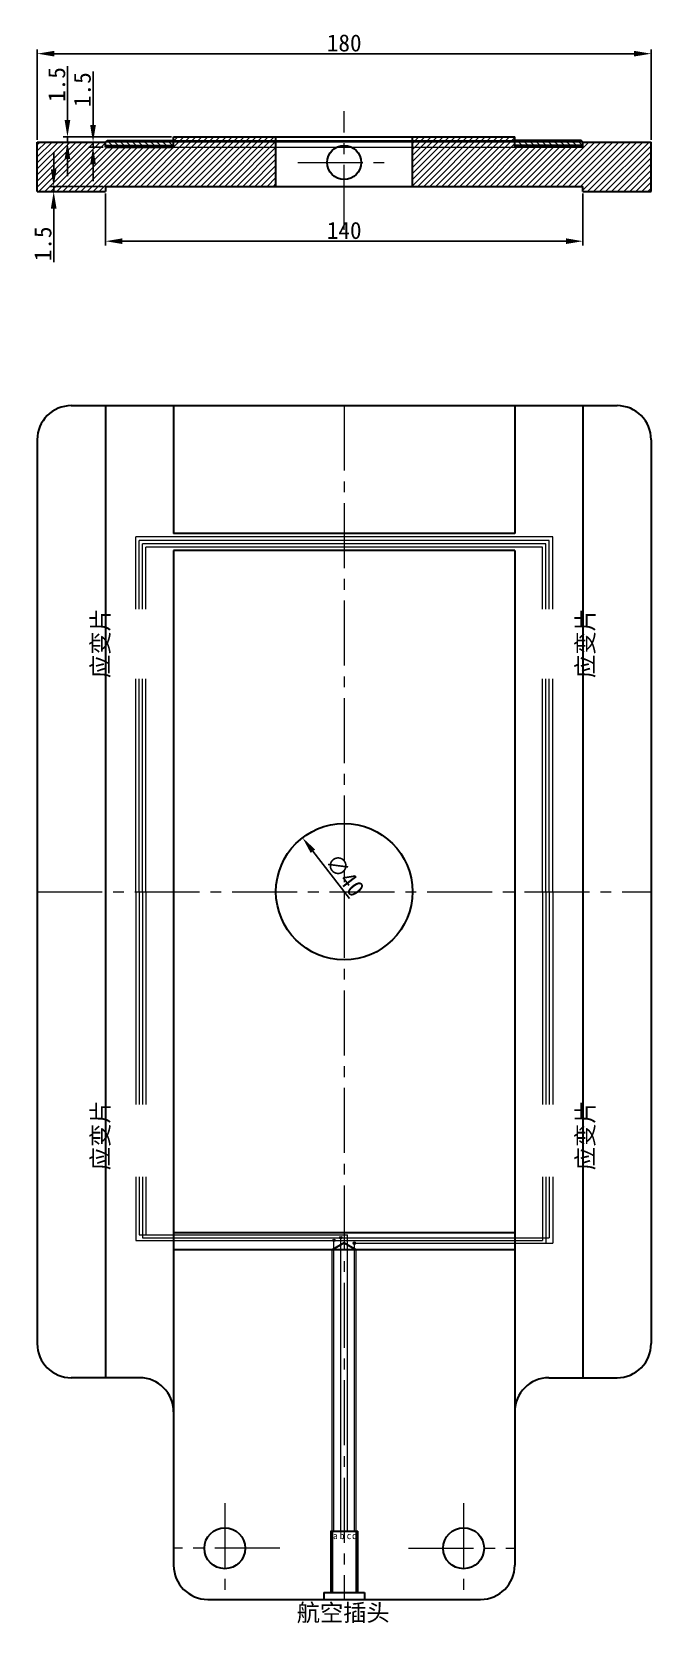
# Model space of a CAD drawing. Header units: inches. Extents: x -20 to 18950, y -1047 to 2551.
# Drawn here: x 15963.6 to 16145.2, y -967.9 to -501.3 of the extents above; entities that cross this region are included whole.
import ezdxf

# ---------------------------------------------------------------- set-up
doc = ezdxf.new("R2010")
doc.units = ezdxf.units.IN
doc.header["$MEASUREMENT"] = 0
doc.header["$PDSIZE"] = -5
doc.linetypes.add('CENTER2', pattern=[28.574999, 19.049999, -3.175, 3.175, -3.175])
doc.layers.get('0').update_dxf_attribs({"lineweight": 30})
doc.layers.get('Defpoints').update_dxf_attribs({"lineweight": 18})
for name, color, linetype, lineweight in [('10', 7, 'Continuous', 18), ('cen', 1, 'CENTER2', 20), ('dim', 5, 'Continuous', 20), ('hat', 3, 'Continuous', 20)]:
    doc.layers.add(name, color=color, linetype=linetype, lineweight=lineweight)
doc.styles.add('1', font='')
doc.styles.get("Standard").update_dxf_attribs({"font": ''})
doc.styles.get('1').set_extended_font_data('宋体')
doc.styles.get('Standard').set_extended_font_data('宋体')
doc.dimstyles.new('ISO-25', dxfattribs={"dimtxt": 5, "dimasz": 5, "dimexe": 1.25, "dimexo": 0.625, "dimtad": 1, "dimdsep": 46, "dimtxsty": 'Standard', "dimcen": 2.5, "dimdle": 10, "dimadec": 0, "dimazin": 0, "dimtfac": 1, "dimtmove": 0, "dimatfit": 3, "dimfxl": 1, "dimtolj": 1, "dimarcsym": 0})

# ---------------------------------------------------------------- blocks, each defined once
blk = doc.blocks.new('*D147')
at = {"layer": 'Defpoints', "color": 0, "transparency": 16777216}
for p in [(16042.98, -737.6), (16067.44, -769.25)]:
    blk.add_point(p, dxfattribs=at)
at = {"layer": 'dim', "color": 0, "linetype": 'Continuous', "lineweight": -2, "transparency": 16777216}
blk.add_line((16056.78, -755.45), (16046.04, -741.55), dxfattribs=at)
at = {"layer": 'dim', "color": 0, "transparency": 16777216}
blk.add_solid([(16046.7, -741.04), (16045.38, -742.06), (16042.98, -737.6)], dxfattribs=at)
at = {"layer": 'dim', "color": 0, "transparency": 16777216, "insert": (16055.41, -748.57), "char_height": 5, "attachment_point": 5, "rotation": 307.6865}
blk.add_mtext('\\A1;∅40', dxfattribs=at)
blk = doc.blocks.new('*D148')
at = {"layer": 'Defpoints', "color": 0, "transparency": 16777216}
for p in [(16145.21, -507.73), (15965.21, -533.64), (16145.21, -533.64)]:
    blk.add_point(p, dxfattribs=at)
at = {"layer": 'dim', "color": 0, "linetype": 'Continuous', "lineweight": -2, "transparency": 16777216}
for p, q in [((15965.21, -533.01), (15965.21, -506.48)), ((15970.21, -507.73), (16140.21, -507.73)), ((16145.21, -533.01), (16145.21, -506.48))]:
    blk.add_line(p, q, dxfattribs=at)
at = {"layer": 'dim', "color": 0, "transparency": 16777216}
for points in [[(15970.21, -506.9), (15970.21, -508.56), (15965.21, -507.73)], [(16140.21, -506.9), (16140.21, -508.56), (16145.21, -507.73)]]:
    blk.add_solid(points, dxfattribs=at)
at = {"layer": 'dim', "color": 0, "transparency": 16777216, "insert": (16055.21, -504.61), "char_height": 5, "attachment_point": 5}
blk.add_mtext('\\A1;180', dxfattribs=at)
blk = doc.blocks.new('*D149')
at = {"layer": 'Defpoints', "color": 0, "transparency": 16777216}
for p in [(15985.21, -548.14), (16125.21, -548.14), (16125.21, -562.71)]:
    blk.add_point(p, dxfattribs=at)
at = {"layer": 'dim', "color": 0, "linetype": 'Continuous', "lineweight": -2, "transparency": 16777216}
for p, q in [((15985.21, -548.76), (15985.21, -563.96)), ((16125.21, -548.76), (16125.21, -563.96)), ((15990.21, -562.71), (16120.21, -562.71))]:
    blk.add_line(p, q, dxfattribs=at)
at = {"layer": 'dim', "color": 0, "transparency": 16777216}
for points in [[(15990.21, -561.87), (15990.21, -563.54), (15985.21, -562.71)], [(16120.21, -561.87), (16120.21, -563.54), (16125.21, -562.71)]]:
    blk.add_solid(points, dxfattribs=at)
at = {"layer": 'dim', "color": 0, "transparency": 16777216, "insert": (16055.21, -559.58), "char_height": 5, "attachment_point": 5}
blk.add_mtext('\\A1;140', dxfattribs=at)
blk = doc.blocks.new('*D150')
at = {"layer": 'Defpoints', "color": 0, "transparency": 16777216}
for p in [(15970.04, -546.64), (15985.21, -546.64), (15985.21, -548.14)]:
    blk.add_point(p, dxfattribs=at)
at = {"layer": 'dim', "color": 0, "linetype": 'Continuous', "lineweight": -2, "transparency": 16777216}
for p, q in [((15970.04, -541.64), (15970.04, -536.64)), ((15984.59, -546.64), (15968.79, -546.64)), ((15984.59, -548.14), (15968.79, -548.14)), ((15970.04, -546.64), (15970.04, -548.14)), ((15970.04, -553.14), (15970.04, -568.86))]:
    blk.add_line(p, q, dxfattribs=at)
at = {"layer": 'dim', "color": 0, "transparency": 16777216}
for points in [[(15969.21, -541.64), (15970.87, -541.64), (15970.04, -546.64)], [(15969.21, -553.14), (15970.87, -553.14), (15970.04, -548.14)]]:
    blk.add_solid(points, dxfattribs=at)
at = {"layer": 'dim', "color": 0, "transparency": 16777216, "insert": (15966.91, -563.5), "char_height": 5, "attachment_point": 5, "rotation": 90}
blk.add_mtext('\\A1;1.5', dxfattribs=at)
blk = doc.blocks.new('*D151')
at = {"layer": 'Defpoints', "color": 0, "transparency": 16777216}
for p in [(15965.21, -533.64), (15981.58, -533.64), (15985.21, -535.14)]:
    blk.add_point(p, dxfattribs=at)
at = {"layer": 'dim', "color": 0, "linetype": 'Continuous', "lineweight": -2, "transparency": 16777216}
for p, q in [((15981.58, -528.64), (15981.58, -512.92)), ((15965.84, -533.64), (15982.83, -533.64)), ((15984.59, -535.14), (15980.33, -535.14)), ((15981.58, -535.14), (15981.58, -533.64)), ((15981.58, -540.14), (15981.58, -545.14))]:
    blk.add_line(p, q, dxfattribs=at)
at = {"layer": 'dim', "color": 0, "transparency": 16777216}
for points in [[(15980.74, -528.64), (15982.41, -528.64), (15981.58, -533.64)], [(15980.74, -540.14), (15982.41, -540.14), (15981.58, -535.14)]]:
    blk.add_solid(points, dxfattribs=at)
at = {"layer": 'dim', "color": 0, "transparency": 16777216, "insert": (15978.45, -518.28), "char_height": 5, "attachment_point": 5, "rotation": 90}
blk.add_mtext('\\A1;1.5', dxfattribs=at)
blk = doc.blocks.new('*D152')
at = {"layer": 'Defpoints', "color": 0, "transparency": 16777216}
for p in [(15965.21, -533.64), (15974.08, -532.14), (16005.21, -532.14)]:
    blk.add_point(p, dxfattribs=at)
at = {"layer": 'dim', "color": 0, "linetype": 'Continuous', "lineweight": -2, "transparency": 16777216}
for p, q in [((15974.08, -527.14), (15974.08, -511.42)), ((15965.84, -533.64), (15975.33, -533.64)), ((16004.59, -532.14), (15972.83, -532.14)), ((15974.08, -533.64), (15974.08, -532.14)), ((15974.08, -538.64), (15974.08, -543.64))]:
    blk.add_line(p, q, dxfattribs=at)
at = {"layer": 'dim', "color": 0, "transparency": 16777216}
for points in [[(15973.24, -527.14), (15974.91, -527.14), (15974.08, -532.14)], [(15973.24, -538.64), (15974.91, -538.64), (15974.08, -533.64)]]:
    blk.add_solid(points, dxfattribs=at)
at = {"layer": 'dim', "color": 0, "transparency": 16777216, "insert": (15970.95, -516.78), "char_height": 5, "attachment_point": 5, "rotation": 90}
blk.add_mtext('\\A1;1.5', dxfattribs=at)

msp = doc.modelspace()

# ---------------------------------------------------------------- hatches: boundary and pattern name
at = {"layer": 'dim'}
h = msp.add_hatch(color=3, dxfattribs=at)
h.dxf.hatch_style = 1
h.paths.add_polyline_path([(15989.245, -534.639), (15989.245, -535.139), (16000.929, -535.139), (16000.929, -534.639)])
h = msp.add_hatch(color=3, dxfattribs=at)
h.dxf.hatch_style = 1
h.paths.add_polyline_path([(16121.177, -534.639), (16121.177, -535.139), (16109.493, -535.139), (16109.493, -534.639)])
h = msp.add_hatch(color=3, dxfattribs=at)
h.dxf.hatch_style = 1
h.paths.add_polyline_path([(16052.39, -855.985, -0.3394543), (16051.957, -855.928), (16052.464, -855.421, -0.4931454)])
h.paths.add_polyline_path([(16051.957, -855.928, -0.4931454), (16052.032, -855.364, -0.3394543), (16052.464, -855.421)])
h = msp.add_hatch(color=3, dxfattribs=at)
h.dxf.hatch_style = 1
h.paths.add_polyline_path([(16054.39, -855.184, -0.3394543), (16053.957, -855.127), (16054.464, -854.62, -0.4931454)])
h.paths.add_polyline_path([(16053.957, -855.127, -0.4931454), (16054.032, -854.563, -0.3394543), (16054.464, -854.62)])
h = msp.add_hatch(color=3, dxfattribs=at)
h.dxf.hatch_style = 1
h.paths.add_polyline_path([(16058.39, -856.786, -0.3394543), (16057.957, -856.729), (16058.464, -856.222, -0.4931454)])
h.paths.add_polyline_path([(16057.957, -856.729, -0.4931454), (16058.032, -856.165, -0.3394543), (16058.464, -856.222)])
at = {"layer": 'hat'}
h = msp.add_hatch(dxfattribs=at)
h.set_pattern_fill('ANSI31', color=3, scale=10)
h.set_pattern_definition([(45, (-566.656, -553.6159), (-0.88388348, 0.88388348), [])])
h.paths.add_polyline_path([(16145.211, -533.639), (16125.211, -533.639), (16125.211, -535.139), (16105.211, -535.139), (16075.211, -535.139), (16075.211, -546.639), (16125.211, -546.639), (16125.211, -548.139), (16145.211, -548.139)])
h.paths.add_polyline_path([(16105.211, -533.639), (16075.211, -533.639), (16075.211, -535.139), (16105.211, -535.139)], flags=17)
h.paths.add_polyline_path([(16105.211, -533.139), (16075.211, -533.139), (16075.211, -533.639), (16105.211, -533.639)])
h.paths.add_polyline_path([(16105.211, -532.139), (16075.211, -532.139), (16075.211, -533.139), (16105.211, -533.139)])
h.paths.add_polyline_path([(16035.211, -535.139), (15995.211, -535.139), (15985.211, -535.139), (15985.211, -533.639), (15965.211, -533.639), (15965.211, -548.139), (15985.211, -548.139), (15985.211, -546.639), (16035.211, -546.639)])
h.paths.add_polyline_path([(16035.211, -533.639), (16005.211, -533.639), (16005.211, -535.139), (16035.211, -535.139)])
h.paths.add_polyline_path([(16035.211, -533.139), (16005.211, -533.139), (16005.211, -533.639), (16035.211, -533.639)])
h.paths.add_polyline_path([(16035.211, -532.139), (16005.211, -532.139), (16005.211, -533.139), (16035.211, -533.139)])
h = msp.add_hatch(dxfattribs=at)
h.set_pattern_fill('ANSI31', color=3, scale=10, angle=90)
h.set_pattern_definition([(135, (-566.656, -553.6159), (-0.88388348, -0.88388348), [])])
h.paths.add_polyline_path([(16005.211, -533.639), (15985.211, -533.639), (15985.211, -534.639), (16005.211, -534.639)])
h.paths.add_polyline_path([(16005.211, -533.139), (15995.211, -533.139), (15985.711, -533.139), (15985.211, -533.639), (16005.211, -533.639)])
h.paths.add_polyline_path([(16124.711, -533.139), (16105.211, -533.139), (16105.211, -533.639), (16125.211, -533.639)])
h.paths.add_polyline_path([(16125.211, -533.639), (16105.211, -533.639), (16105.211, -534.639), (16125.211, -534.639)])

# ---------------------------------------------------------------- linework, layer by layer
for p, q in [((15965.211, -548.139), (15965.211, -533.639)), ((15965.211, -533.639), (15985.211, -533.639)), ((15985.211, -533.639), (15985.711, -533.139)), ((15985.211, -535.139), (15985.211, -533.639)), ((15985.211, -534.639), (16005.211, -534.639)), ((15985.211, -535.139), (16005.211, -535.139)), ((15985.711, -533.139), (16005.211, -533.139)), ((15989.245, -535.139), (15989.245, -534.639)), ((16000.929, -535.139), (16000.929, -534.639)), ((16005.211, -532.139), (16105.211, -532.139)), ((16005.211, -535.139), (16005.211, -532.139)), ((16035.211, -546.639), (16035.211, -532.139)), ((16075.211, -546.639), (16075.211, -532.139)), ((16105.211, -535.139), (16105.211, -532.139)), ((16124.711, -533.139), (16105.211, -533.139)), ((16125.211, -534.639), (16105.211, -534.639)), ((16125.211, -535.139), (16105.211, -535.139)), ((16109.493, -535.139), (16109.493, -534.639)), ((16121.177, -535.139), (16121.177, -534.639)), ((16125.211, -533.639), (16124.711, -533.139)), ((16125.211, -533.639), (16145.211, -533.639)), ((16125.211, -535.139), (16125.211, -533.639)), ((16145.211, -548.139), (16145.211, -533.639)), ((15965.211, -548.139), (15985.211, -548.139)), ((15985.211, -546.639), (15985.211, -548.139)), ((15985.211, -546.639), (16125.211, -546.639)), ((16125.211, -548.139), (16125.211, -546.639)), ((16125.211, -548.139), (16145.211, -548.139)), ((15975.211, -610.924), (16135.211, -610.924)), ((15985.211, -610.924), (15985.211, -895.924)), ((16005.211, -610.924), (16005.211, -648.424)), ((16105.211, -610.924), (16105.211, -648.424)), ((16125.211, -610.924), (16125.211, -895.924)), ((15965.211, -620.924), (15965.211, -885.924)), ((16145.211, -620.924), (16145.211, -885.924)), ((16105.211, -648.424), (16005.211, -648.424)), ((16005.211, -653.424), (16005.211, -950.924)), ((16105.211, -653.424), (16005.211, -653.424)), ((16105.211, -653.424), (16105.211, -950.924)), ((16105.211, -853.424), (16005.211, -853.424)), ((16055.211, -858.424), (16005.211, -858.424)), ((16055.211, -856.404), (16051.711, -858.424)), ((16055.211, -856.404), (16058.711, -858.424)), ((16105.211, -858.424), (16055.211, -858.424)), ((15995.211, -895.924), (15975.211, -895.924)), ((16115.211, -895.924), (16135.211, -895.924)), ((16005.211, -905.924), (16005.211, -950.924)), ((16105.211, -905.924), (16105.211, -950.924)), ((16051.211, -940.924), (16059.211, -940.924)), ((16051.711, -940.924), (16051.711, -958.924)), ((16058.711, -940.924), (16058.711, -958.924)), ((16015.211, -960.924), (16095.211, -960.924)), ((16047.711, -960.924), (16062.711, -960.924)), ((16049.211, -958.924), (16061.211, -958.924)), ((16049.211, -958.924), (16049.211, -960.924)), ((16061.211, -958.924), (16061.211, -960.924))]:
    msp.add_line(p, q)
for centre, radius in [((16055.211, -539.639), 5), ((16055.211, -753.424), 20), ((16020.211, -945.924), 6), ((16090.211, -945.924), 6)]:
    msp.add_circle(centre, radius)
for centre, start, end in [((15975.211, -620.924), 90, 180), ((16135.211, -620.924), 0, 90), ((15975.211, -885.924), 180, 270), ((16135.211, -885.924), 270, 0), ((15995.211, -905.924), 0, 90), ((15995.211, -905.924), 0, 90), ((16115.211, -905.924), 90, 180), ((16015.211, -950.924), 180, 270), ((16095.211, -950.924), 270, 0)]:
    msp.add_arc(centre, 10, start, end)
at = {"layer": '10'}
for p, q in [((16051.711, -940.924), (16051.711, -858.424)), ((16058.711, -940.924), (16058.711, -858.424)), ((16051.211, -940.924), (16051.211, -958.924)), ((16051.211, -940.924), (16051.211, -958.924)), ((16059.211, -940.924), (16059.211, -958.924)), ((16059.211, -940.924), (16059.211, -958.924))]:
    msp.add_line(p, q, dxfattribs=at)
at = {"layer": 'cen'}
for p, q in [((16055.211, -559.408), (16055.211, -524.611)), ((16041.579, -539.639), (16068.296, -539.639)), ((16055.211, -610.924), (16055.211, -960.924)), ((15965.211, -753.424), (16145.211, -753.424)), ((16020.211, -932.689), (16020.211, -960.924)), ((16090.211, -932.689), (16090.211, -960.924)), ((16036.379, -945.924), (16005.211, -945.924)), ((16074.043, -945.924), (16105.211, -945.924))]:
    msp.add_line(p, q, dxfattribs=at)
at = {"layer": 'dim'}
for p, q in [((16145.211, -533.639), (15965.211, -533.639)), ((15995.211, -533.139), (16115.211, -533.139)), ((15995.211, -535.139), (16115.211, -535.139)), ((15994.087, -670.552), (15994.087, -649.424)), ((16116.335, -649.424), (15994.087, -649.424)), ((15995.087, -670.552), (15995.087, -650.424)), ((16115.335, -650.424), (15995.087, -650.424)), ((16114.335, -651.424), (15996.087, -651.424)), ((15996.087, -670.552), (15996.087, -651.424)), ((16113.335, -652.424), (15997.087, -652.424)), ((15997.087, -670.552), (15997.087, -652.424)), ((16113.335, -670.552), (16113.335, -652.424)), ((16114.335, -670.552), (16114.335, -651.424)), ((16115.335, -670.552), (16115.335, -650.424)), ((16116.335, -670.552), (16116.335, -649.424)), ((15994.087, -753.424), (15994.087, -691.048)), ((15995.087, -753.424), (15995.087, -691.048)), ((15996.087, -753.424), (15996.087, -691.048)), ((15997.087, -753.424), (15997.087, -691.048)), ((16113.335, -753.424), (16113.335, -691.048)), ((16114.335, -753.424), (16114.335, -691.048)), ((16115.335, -753.424), (16115.335, -691.048)), ((16116.335, -753.424), (16116.335, -691.048)), ((15994.087, -753.424), (15994.087, -815.801)), ((15995.087, -753.424), (15995.087, -815.801)), ((15996.087, -753.424), (15996.087, -815.801)), ((15997.087, -753.424), (15997.087, -815.801)), ((16113.335, -753.424), (16113.335, -815.801)), ((16114.335, -753.424), (16114.335, -815.801)), ((16115.335, -753.424), (16115.335, -815.801)), ((16116.335, -753.424), (16116.335, -815.801)), ((15994.087, -837.014), (15994.087, -855.674)), ((15995.087, -837.014), (15995.087, -854.073)), ((15996.087, -837.014), (15996.087, -854.873)), ((15997.087, -837.014), (15997.087, -854.073)), ((16113.335, -837.014), (16113.335, -855.674)), ((16114.335, -837.014), (16114.335, -856.495)), ((16115.335, -837.014), (16115.335, -854.873)), ((16116.335, -837.014), (16116.335, -856.495)), ((15994.087, -855.674), (16052.211, -855.674)), ((15995.087, -854.073), (16056.211, -854.073)), ((15996.087, -854.873), (16054.211, -854.873)), ((16052.211, -940.924), (16052.211, -855.674)), ((16052.211, -855.674), (16113.335, -855.674)), ((16054.211, -940.924), (16054.211, -854.873)), ((16054.211, -854.873), (16115.335, -854.873)), ((16056.211, -940.924), (16056.211, -854.073)), ((16058.211, -940.924), (16058.211, -856.475)), ((16058.211, -856.495), (16116.335, -856.495)), ((16054.211, -940.924), (16054.211, -937.373)), ((16056.211, -940.924), (16056.211, -936.573)), ((16052.211, -940.924), (16052.211, -938.174)), ((16058.211, -940.924), (16058.211, -938.975))]:
    msp.add_line(p, q, dxfattribs=at)
for centre in [(16052.211, -855.674), (16054.211, -854.873), (16058.211, -856.475)]:
    msp.add_circle(centre, 0.358, dxfattribs=at)

# ---------------------------------------------------------------- texts
at = {"layer": 'dim', "char_height": 5, "attachment_point": 1, "rotation": 90, "style": '1'}
for insert in [(15981.222, -690.787), (16123.381, -690.787), (15981.222, -835.083), (16123.381, -835.083)]:
    msp.add_mtext_dynamic_manual_height_columns('应变片', width=22.22046, gutter_width=1, heights=[0], dxfattribs=dict(at, insert=insert))
at = {"layer": 'dim', "attachment_point": 1, "style": '1'}
for s, width, insert, char_height in [('a', 1.93928, (16051.923, -941.24), 2), ('b', 1.93928, (16053.923, -941.24), 2), ('c', 1.93928, (16055.923, -941.24), 2), ('d', 1.93928, (16057.53, -941.24), 2), ('航空插头', 28.58451, (16041.288, -962.294), 5)]:
    msp.add_mtext_dynamic_manual_height_columns(s, width=width, gutter_width=1, heights=[0], dxfattribs=dict(at, insert=insert, char_height=char_height))

# ---------------------------------------------------------------- dimensions: what is measured, and where the dimension line sits
at = {"layer": 'dim'}
for base, p1, p2, angle, picture, middle in [((16145.211, -507.731), (15965.211, -533.639), (16145.211, -533.639), 180, '*D148', (16055.211, -507.731)), ((15974.076, -532.139), (15965.211, -533.639), (16005.211, -532.139), 90, '*D152', (15974.076, -516.779)), ((15981.578, -533.639), (15985.211, -535.139), (15965.211, -533.639), 90, '*D151', (15981.578, -518.279)), ((15970.039, -546.639), (15985.211, -548.139), (15985.211, -546.639), 90, '*D150', (15970.039, -563.498))]:
    dim = msp.add_linear_dim(base=base, p1=p1, p2=p2, angle=angle, dimstyle='ISO-25', dxfattribs=at)
    dim.commit()
    dim.dimension.update_dxf_attribs({"geometry": picture, "text_midpoint": middle, "dimtype": 160})
dim = msp.add_linear_dim(base=(16125.211, -562.705), p1=(15985.211, -548.139), p2=(16125.211, -548.139), angle=180, dimstyle='ISO-25', dxfattribs=at)
dim.commit()
dim.dimension.update_dxf_attribs({"geometry": '*D149', "text_midpoint": (16055.211, -559.58)})
dim = msp.add_diameter_dim_2p(p1=(16067.438, -769.252), p2=(16042.984, -737.597), dimstyle='ISO-25', dxfattribs=at)
dim.commit()
dim.dimension.update_dxf_attribs({"geometry": '*D147', "text_midpoint": (16052.937, -750.481), "dimtype": 163})

doc.saveas('drawing.dxf')
